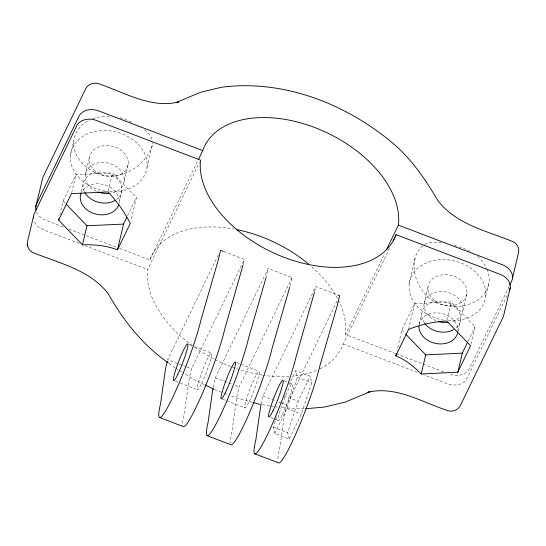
<?xml version="1.0" encoding="UTF-8"?>
<svg xmlns="http://www.w3.org/2000/svg" width="546" height="546" viewBox="0 0 546 546"><rect width="100%" height="100%" fill="white"/><g stroke="black" fill="none" stroke-linecap="round" stroke-linejoin="round"><path stroke-width="0.41" stroke-dasharray="2.73 2.05" d="M146.983 167.315L152.3 145.318L152.354 142.97M422.768 245.693C404.784 261.172 417.369 295.57 437.585 303.235A38.814 30.085 13.2 0 0 477.654 300.061A38.814 30.085 13.2 0 0 487.141 269.349M409.186 284.009L415.097 258.272M446.935 320.243L451.201 301.911L414.591 303.665L401.842 330.146L396.962 350.901M70.489 154.928L73.853 140.602M59.807 215.097L63.124 200.983L75.969 174.536L112.592 172.857L136.384 197.632L130.89 220.973M71.669 192.799L75.969 174.536M81.429 191.455L83.088 184.398M85.333 174.85L89.305 157.971M121.949 190.69L119.185 202.457A19.717 15.281 13.2 0 0 104.518 184.76A19.717 15.281 13.2 0 0 81.811 191.612M124.195 181.142L128.167 164.271M223.73 251.515L244.369 259.384L191.489 368.768L189.244 378.31L184.405 412.639A59.145 6.361 -69.1 0 0 182.651 425.232M213.056 387.387L215.301 377.839L268.182 268.455L291.987 277.532L289.933 286.281M243.243 264.155L244.369 259.384M291.987 277.532L239.114 386.916L236.868 396.464L232.023 430.787A59.145 6.361 -69.1 0 0 230.214 442.813M265.936 278.003L268.182 268.455M261.049 403.944L262.919 395.993L315.8 286.609L338.022 295.079M337.025 301.037L286.732 405.064L284.486 414.612L279.648 448.935A59.145 6.361 -69.1 0 0 277.9 461.527M314.68 291.38L315.8 286.609M408.538 329.422L414.591 303.665M419.205 324.46L421.792 313.486M424.037 303.938L428.003 287.06M458.067 330.76L460.653 319.779M462.899 310.23L466.864 293.352M470.966 344.076L475.068 326.638L451.201 301.911M485.681 296.403L489.052 282.084M108.238 191.161L112.592 172.857M152.3 145.318C145.693 166.366 120.297 181.361 98.881 174.147A38.814 30.085 13.2 0 1 74.058 147.481A38.814 30.085 13.2 0 1 89.646 120.093M288.807 385.155L295.768 370.754L310.189 376.255L311.793 382.65L301.303 414.052L289.216 439.059L274.788 433.565L273.191 427.163L276.685 416.694M274.788 433.565L286.882 408.558L297.365 377.156L295.768 370.754M289.216 439.059L287.612 432.657L298.102 401.255L310.189 376.255M468.147 341.018L475.068 326.638M119.656 248.444L149.85 259.951L197.925 160.51M192.472 345.734A105.569 65.718 25.8 0 1 147.645 269.512L199.413 162.421M218.339 254.893L167.677 359.691L177.996 363.622M395.557 353.596L345.502 334.514L384.698 253.433M320.14 368.741A105.569 65.718 25.8 0 0 343.222 344.048L389.441 248.43M509.008 286.609L469.301 368.748A15.527 12.032 13.2 0 1 449.59 374.187M507.132 295.393L467.055 378.289A15.527 12.032 13.2 0 1 447.345 383.736L423.498 374.645M127.58 215.772L136.384 197.632M424.611 244.362L429.784 242.724L435.537 242.253L441.148 242.656M304.149 408.838L280.76 407.664M262.38 404.743L269.901 405.937M270.734 406.074L277.423 407.132M454.381 245.407L464.025 248.539A38.814 30.085 13.2 0 1 470.809 251.754M252.532 402.368L237.032 398.177L230.801 395.809M63.24 226.938L45.762 220.277A15.527 12.032 13.2 0 1 36.391 211.636M68.803 229.061L85.49 235.422M86.288 235.722L116.482 247.229M396.355 353.897L444.028 372.065M79.286 243.455L43.516 229.825A15.527 12.032 13.2 0 1 33.872 220.393M84.848 245.577L147.645 269.512M343.222 344.048L418.727 372.829M297.365 377.156L311.793 382.65M188.998 344.485L193.762 346.3M194.553 346.608L211.22 352.962M236.623 362.64L258.845 371.109M284.22 380.78L288.916 382.569M289.701 382.869L292.042 383.763M283.681 395.761L298.102 401.255M178.788 363.923L185.933 366.646M186.725 366.953L191.489 368.768M215.301 377.839L231.968 384.193M235.142 385.401L239.114 386.916M262.919 395.993L275.621 400.832M278.794 402.04L281.176 402.948M281.975 403.248L286.732 405.064M286.882 408.558L301.303 414.052M214.455 389.578L223.799 393.134M224.577 393.434L227.689 394.622M175.471 381.279L179.436 382.794M180.228 383.094L197.693 389.748M222.297 399.126L245.318 407.903M270.693 417.574L278.515 420.557M273.191 427.163L287.612 432.657M131.552 122.079L125.321 119.451A38.814 30.085 13.2 0 0 118.025 117.294M204.709 384.725L192.711 378.747L182.862 372.577M175.13 367.724L169.007 363.383M175.832 368.168L178.644 369.929M179.347 370.372L182.159 372.133M144.663 129.695L148.13 132.719L150.928 136.445L152.409 140.622M401.842 330.146L405.337 333.77M63.124 200.983L65.445 203.399M105.296 191.093A38.814 30.085 13.2 0 1 76.549 141.612A38.814 30.085 13.2 0 1 142.315 149.42A38.814 30.085 13.2 0 1 109.48 191.585M92.724 118.789A38.814 30.085 13.2 0 1 109.678 116.237M444 320.174A38.814 30.085 13.2 0 1 415.247 270.7A38.814 30.085 13.2 0 1 481.012 278.501A38.814 30.085 13.2 0 1 448.177 320.673M477.429 256.395A38.814 30.085 13.2 0 1 486.8 268.571M96.485 191.23A19.717 15.281 13.2 0 1 89.851 166.687A19.717 15.281 13.2 0 1 120.768 170.618A19.717 15.281 13.2 0 1 111.398 193.127M435.961 320.659A19.717 15.281 13.2 0 1 428.187 296.089A19.717 15.281 13.2 0 1 459.309 299.508A19.717 15.281 13.2 0 1 450.102 322.208M316.373 370.488A105.569 65.718 25.8 0 1 292.492 376.269M289.168 376.535A105.569 65.718 25.8 0 1 263.227 375.259M262.394 375.129A105.569 65.718 25.8 0 1 231.327 366.755M230.569 366.462A105.569 65.718 25.8 0 1 214.831 359.432M213.377 358.681A105.569 65.718 25.8 0 1 193.154 346.225M149.85 259.951A105.569 65.718 25.8 0 1 234.043 229.095M311.807 266.851A105.569 65.718 25.8 0 1 338.008 299.433M338.39 300.17A105.569 65.718 25.8 0 1 345.502 334.514M84.48 191.789A19.717 15.281 13.2 0 1 92.561 173.362A19.717 15.281 13.2 0 1 117.677 179.19A19.717 15.281 13.2 0 1 116.871 199.31M424.303 322.782A19.717 15.281 13.2 0 1 429.838 303.05A19.717 15.281 13.2 0 1 455.828 307.719A19.717 15.281 13.2 0 1 455.576 328.399M419.144 324.46A19.717 15.281 13.2 0 1 440.199 313.172A19.717 15.281 13.2 0 1 457.951 330.746M93.762 169.663A19.717 15.281 13.2 0 0 127.054 168.1A19.717 15.281 13.2 0 0 105.392 145.598A19.717 15.281 13.2 0 0 93.762 169.663M432.459 298.744A19.717 15.281 13.2 0 0 465.752 297.188A19.717 15.281 13.2 0 0 444.089 274.686A19.717 15.281 13.2 0 0 432.459 298.744M282.425 414.284A19.717 2.123 -69.1 0 0 292.519 384.063A19.717 2.123 -69.1 0 0 280.89 408.128A19.717 2.123 -69.1 0 0 282.425 414.284M249.229 401.631A19.717 2.123 -69.1 0 0 259.323 371.41A19.717 2.123 -69.1 0 0 247.686 395.475A19.717 2.123 -69.1 0 0 249.229 401.631M201.604 383.476A19.717 2.123 -69.1 0 0 211.698 353.262A19.717 2.123 -69.1 0 0 200.068 377.32A19.717 2.123 -69.1 0 0 201.604 383.476"/><path stroke-width="0.82" d="M212.933 388.226L208.217 421.71A59.145 6.361 -69.1 0 0 219.71 416.803A59.145 6.361 -69.1 0 0 248.505 338.363L265.936 278.003M35.749 206.859L42.841 177.423L85.681 88.773C88.234 83.674 95.065 81.736 100.082 84.255C125.164 92.793 151.235 108.77 178.781 101.918L176.89 102.355M82.48 244.847L58.634 220.079L71.478 193.625L108.047 191.953C116.953 201.283 124.365 211.964 130.323 223.389L117.492 249.815C106.354 245.577 94.315 244.444 82.48 244.847L86.916 225.757L66.025 204.006M510.237 287.762L503.46 316.346L460.387 405.521C457.848 410.66 451.01 412.551 445.986 410.032C420.898 401.501 394.826 385.524 367.287 392.376M58.634 220.079L59.029 218.42M117.492 249.815L123.539 224.085L126.843 217.281M167.301 361.281L165.431 369.239L160.592 403.562A59.145 6.361 -69.1 0 0 172.092 398.655A59.145 6.361 -69.1 0 0 200.88 320.215L218.311 259.855L220.557 250.307L222.939 251.215M243.059 264.947L224.693 329.293A59.145 6.361 -69.1 0 1 202.955 392.11A59.145 6.361 -69.1 0 1 183.272 426.562L159.459 417.492M261.049 403.944L255.835 439.864A59.145 6.361 -69.1 0 0 267.335 434.957A59.145 6.361 -69.1 0 0 296.13 356.518L314.489 292.178M395.789 355.883L408.538 329.422C420.693 324.508 433.654 321.724 446.751 321.041L470.577 345.734L457.828 372.222L421.212 373.976C413.861 366.564 405.63 359.691 395.789 355.883L396.376 353.392M421.212 373.976L425.703 354.88L405.917 334.37M457.828 372.222L462.319 353.125L467.779 341.776M33.504 216.407L27.518 241.625C26.399 246.423 29.395 251.706 34.145 253.071C60.053 263.39 90.192 270.311 108.135 293.605C123.307 320.482 142.718 345.195 168.345 362.865M512.482 278.221L518.55 252.668C519.642 247.85 516.653 242.622 511.923 241.216C486.015 230.897 455.876 223.976 437.926 200.682C425.402 179.381 411.418 158.784 392.287 142.765C345.475 103.583 283.081 79.238 221.567 87.237L200.484 92.294L176.262 102.505M289.742 287.08L272.317 347.44A59.145 6.361 -69.1 0 1 250.58 410.258A59.145 6.361 -69.1 0 1 230.89 444.717L207.077 435.64M198.294 159.746L202.73 150.566A105.569 65.718 25.8 0 1 314.742 127.532A105.569 65.718 25.8 0 1 398.382 225.129L502.47 264.803A15.527 12.032 13.2 0 1 511.602 281.238L509.746 285.073M386.548 249.611L398.382 225.129M393.14 240.786L396.096 234.664L500.225 274.351A15.527 12.032 13.2 0 1 509.357 290.786M368.543 392.076L369.799 391.782L345.584 401.999L324.501 407.05L305.849 408.688M425.703 354.88L462.319 353.125M86.916 225.757L123.539 224.085M253.351 402.586L259.876 404.347M202.73 150.566L98.642 110.893A15.527 12.032 13.2 0 0 78.931 116.332L36.63 203.842A15.527 12.032 13.2 0 0 35.913 210.046M338.022 295.079L339.612 295.679L337.367 305.228L319.942 365.588A59.145 6.361 -69.1 0 1 298.205 428.412A59.145 6.361 -69.1 0 1 278.515 462.865L254.702 453.787M205.46 385.094L213.704 389.202M109.766 193.38A19.717 15.281 13.2 0 1 98.048 191.892M448.464 322.468A19.717 15.281 13.2 0 1 438.131 321.457M396.096 234.664A105.569 65.718 25.8 0 1 284.207 257.371A105.569 65.718 25.8 0 1 200.525 160.128L96.396 120.441A15.527 12.032 13.2 0 0 76.686 125.88L34.384 213.39A15.527 12.032 13.2 0 0 33.456 217.997M236.575 229.579A105.569 65.718 25.8 0 1 308.708 264.189M115.029 200.532A19.717 15.281 13.2 0 1 84.821 192.431M453.726 329.62A19.717 15.281 13.2 0 1 424.74 323.403M457.882 331.545A19.717 15.281 13.2 0 1 437.216 343.693A19.717 15.281 13.2 0 1 418.959 326.044M118.898 204.027A19.717 15.281 13.2 0 1 94.99 213.855A19.717 15.281 13.2 0 1 81.115 193.059M27.675 246.519L27.3 244.233L27.675 246.519M273.041 410.708A19.717 2.123 -69.1 0 0 283.135 380.487A19.717 2.123 -69.1 0 0 271.498 404.552A19.717 2.123 -69.1 0 0 273.041 410.708M225.416 392.554A19.717 2.123 -69.1 0 0 235.51 362.339A19.717 2.123 -69.1 0 0 223.88 386.397A19.717 2.123 -69.1 0 0 225.416 392.554M177.791 374.406A19.717 2.123 -69.1 0 0 187.885 344.185A19.717 2.123 -69.1 0 0 176.256 368.25A19.717 2.123 -69.1 0 0 177.791 374.406"/></g></svg>
